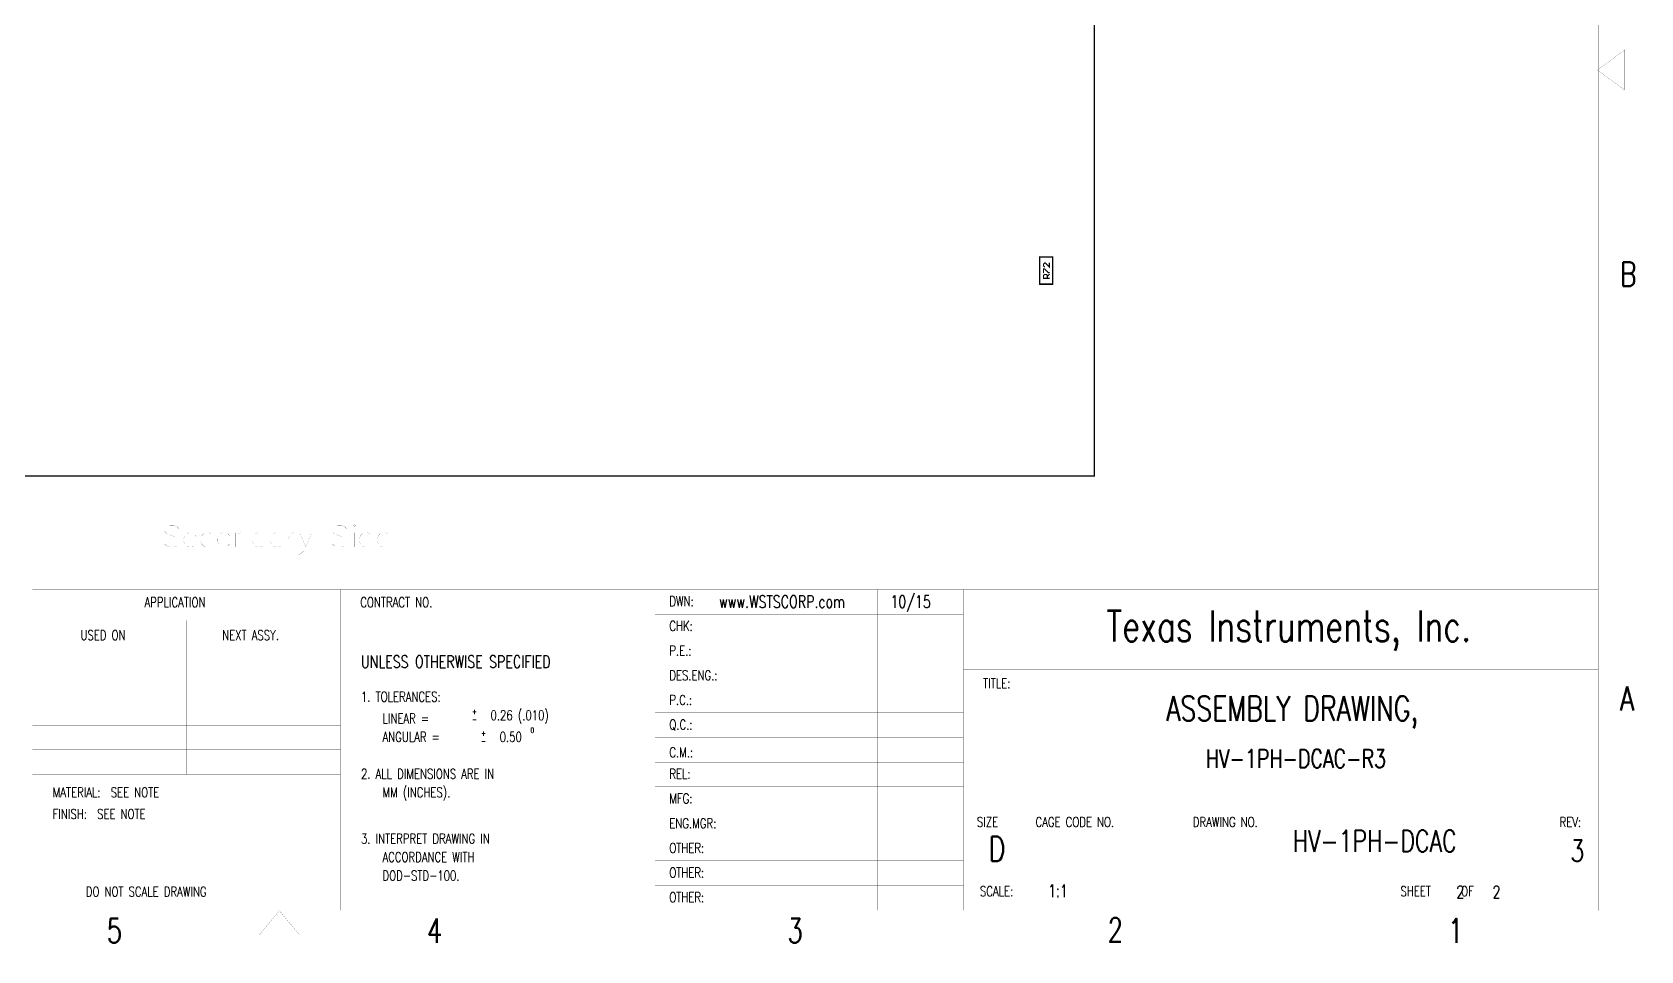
# Model space of a CAD drawing. Extents: x -4.2 to 14.8, y -3.5 to 8.8.
# Drawn here: x 3.53 to 14.76, y -3.53 to 2.88 of the extents above; entities that cross this region are included whole.
import ezdxf
from ezdxf.enums import TextEntityAlignment as Align

# ---------------------------------------------------------------- set-up
doc = ezdxf.new("R2010")
doc.units = 0
for name, color, linetype in [('2D_LINE_00', 1, 'CONTINUOUS'), ('2D_LINE_01', 1, 'CONTINUOUS'), ('TEXT_01', 1, 'CONTINUOUS')]:
    doc.layers.add(name, color=color, linetype=linetype)
doc.styles.add('W0$0005', font='simplex', dxfattribs={"width": 0.75})

# ---------------------------------------------------------------- blocks, each defined once
blk = doc.blocks.new('SMOOTH_0$001')
at = {"const_width": 0.0005}
blk.add_lwpolyline([(-0.00025, 0, 1), (0.00025, 0, 1)], format="xyb", close=True, dxfattribs=at)
blk = doc.blocks.new('DRAWING_1')
at = {"layer": '2D_LINE_01', "const_width": 0.001}
for points in [[(-18.322, -0.541), (0.682, -0.541), (0.682, 11.756), (-18.322, 11.756)], [(-18.06, -0.262), (0.385, -0.262), (0.385, 11.476), (-18.06, 11.476)], [(-8.82, -0.262), (-8.959, -0.429), (-8.68, -0.429)]]:
    blk.add_lwpolyline(points, close=True, dxfattribs=at)
for points in [[(0.38, 5.606), (0.569, 5.745)], [(0.571, 5.467), (0.571, 5.747)], [(0.569, 5.467), (0.38, 5.606)], [(0.403, 5.607), (0.682, 5.607)], [(0.403, 2.645), (0.682, 2.645)], [(-10.544, 1.98), (0.387, 1.98)], [(-8.393, -0.258), (-8.393, 1.98)], [(-6.198, -0.258), (-6.198, 1.98)], [(-4.645, -0.258), (-4.645, 1.98)], [(-4.042, -0.258), (-4.042, 1.98)], [(-6.198, 1.808), (-4.046, 1.808)], [(-10.544, 1.765), (-8.393, 1.765)], [(-9.468, 1.765), (-9.468, 0.689)], [(-8.393, 1.576), (-6.198, 1.576)], [(-6.198, 1.635), (-4.046, 1.635)], [(-10.544, 1.549), (-8.393, 1.549)], [(-6.198, 1.463), (-4.046, 1.463)], [(-10.544, 1.377), (-8.393, 1.377)], [(-4.046, 1.42), (0.387, 1.42)], [(-6.198, 1.291), (-4.046, 1.291)], [(-10.544, 1.205), (-8.393, 1.205)], [(-10.544, 1.033), (-8.393, 1.033)], [(-6.198, 1.119), (-4.046, 1.119)], [(-6.198, 0.947), (-4.046, 0.947)], [(-10.544, 0.861), (-8.393, 0.861)], [(-10.544, 0.689), (-8.393, 0.689)], [(-6.198, 0.775), (-4.046, 0.775)], [(-6.198, 0.603), (-4.046, 0.603)], [(-6.198, 0.43), (-4.046, 0.43)], [(-4.046, 0.43), (0.387, 0.43)], [(-3.701, 0), (-3.701, 0.43)], [(-2.582, 0), (-2.582, 0.43)], [(0, 0), (0, 0.43)], [(-6.198, 0.258), (-4.046, 0.258)], [(-6.198, 0.086), (-4.046, 0.086)], [(-4.043, 0.002), (0.378, 0.002)], [(-3.185, -0.258), (-3.185, 0)], [(-1.119, -0.258), (-1.119, 0)], [(-6.198, -0.086), (-4.046, -0.086)], [(-8.82, -0.541), (-8.82, -0.262)], [(-6.444, -0.541), (-6.444, -0.262)], [(-4.069, -0.541), (-4.069, -0.262)], [(-1.833, -0.541), (-1.833, -0.262)]]:
    blk.add_lwpolyline(points, dxfattribs=at)
at = {"layer": '2D_LINE_01'}
for p in [(0.569, 5.745), (0.571, 5.747), (0.38, 5.606), (0.38, 5.606), (0.403, 5.607), (0.682, 5.607), (0.569, 5.467), (0.571, 5.467), (0.403, 2.645), (0.682, 2.645), (-10.544, 1.98), (-8.393, 1.98), (-6.198, 1.98), (-4.645, 1.98), (-4.042, 1.98), (0.387, 1.98), (-6.198, 1.808), (-4.046, 1.808), (-10.544, 1.765), (-9.468, 1.765), (-8.393, 1.765), (-8.393, 1.576), (-6.198, 1.635), (-6.198, 1.576), (-4.046, 1.635), (-10.544, 1.549), (-8.393, 1.549), (-6.198, 1.463), (-4.046, 1.463), (-10.544, 1.377), (-8.393, 1.377), (-4.046, 1.42), (0.387, 1.42), (-6.198, 1.291), (-4.046, 1.291), (-10.544, 1.205), (-8.393, 1.205), (-10.544, 1.033), (-8.393, 1.033), (-6.198, 1.119), (-4.046, 1.119), (-6.198, 0.947), (-4.046, 0.947), (-10.544, 0.861), (-8.393, 0.861), (-10.544, 0.689), (-9.468, 0.689), (-8.393, 0.689), (-6.198, 0.775), (-4.046, 0.775), (-6.198, 0.603), (-4.046, 0.603), (-6.198, 0.43), (-4.046, 0.43), (-4.046, 0.43), (-3.701, 0.43), (-2.582, 0.43), (0, 0.43), (0.387, 0.43), (-6.198, 0.258), (-4.046, 0.258), (-6.198, 0.086), (-4.046, 0.086), (-4.043, 0.002), (-3.701, 0), (-3.185, 0), (-2.582, 0), (-1.119, 0), (0, 0), (0.378, 0.002), (-6.198, -0.086), (-4.046, -0.086), (-8.82, -0.262), (-8.82, -0.262), (-8.393, -0.258), (-6.444, -0.262), (-6.198, -0.258), (-4.645, -0.258), (-4.069, -0.262), (-4.042, -0.258), (-3.185, -0.258), (-1.833, -0.262), (-1.119, -0.258), (0.385, -0.262), (-8.959, -0.429), (-8.68, -0.429), (-8.82, -0.541), (-6.444, -0.541), (-4.069, -0.541), (-1.833, -0.541), (0.682, -0.541)]:
    blk.add_blockref('SMOOTH_0$001', p, dxfattribs=at)
at = {"layer": 'TEXT_01', "style": 'W0$0005', "width": 0.75}
for s, height, p in [('B', 0.168, (0.539, 4.098)), ('APPLICATION', 0.06886, (-9.761, 1.857)), ('CONTRACT NO.', 0.06886, (-8.255, 1.857)), ('DWN:', 0.0689, (-6.098, 1.864)), ('www.WSTSCORP.com     10/15', 0.08608, (-5.752, 1.852)), ('USED ON', 0.0689, (-10.208, 1.627)), ('NEXT ASSY.', 0.0689, (-9.219, 1.627)), ('CHK:', 0.0689, (-6.098, 1.692)), ('P.E.:', 0.0689, (-6.098, 1.519)), ('UNLESS OTHERWISE SPECIFIED', 0.08608, (-8.25, 1.433)), ('DES.ENG.:', 0.0689, (-6.098, 1.347)), ('TITLE:', 0.0689, (-3.908, 1.291)), ('1. TOLERANCES:', 0.06886, (-8.25, 1.197)), ('P.C.:', 0.0689, (-6.098, 1.175)), ('A', 0.168, (0.539, 1.136)), ('+', 0.0344, (-7.475, 1.111)), ('0.26 (.010)', 0.06886, (-7.346, 1.068)), ('LINEAR =', 0.0689, (-8.1, 1.046)), ('-', 0.0344, (-7.475, 1.055)), ('0', 0.0344, (-7.067, 0.981)), ('Q.C.:', 0.0689, (-6.098, 1.003)), ('ANGULAR =', 0.0689, (-8.1, 0.917)), ('+', 0.0344, (-7.411, 0.96)), ('-', 0.0344, (-7.411, 0.904)), ('0.50', 0.0689, (-7.282, 0.917)), ('C.M.:', 0.0689, (-6.098, 0.809)), ('2. ALL DIMENSIONS ARE IN', 0.06886, (-8.25, 0.659)), ('REL:', 0.0689, (-6.098, 0.659)), ('MATERIAL:  SEE NOTE', 0.06886, (-10.402, 0.53)), ('MM (INCHES).', 0.06886, (-8.1, 0.53)), ('MFG:', 0.0689, (-6.098, 0.487)), ('FINISH:  SEE NOTE', 0.06886, (-10.402, 0.379)), ('ENG.MGR:', 0.0689, (-6.098, 0.314)), ('SIZE', 0.0689, (-3.951, 0.323)), ('CAGE CODE NO.', 0.06886, (-3.542, 0.323)), ('DRAWING NO.', 0.06886, (-2.444, 0.323)), ('REV:', 0.0689, (0.116, 0.323)), ('3. INTERPRET DRAWING IN', 0.06886, (-8.25, 0.207)), ('D', 0.172, (-3.868, 0.084)), ('3', 0.151, (0.192, 0.081)), ('ACCORDANCE WITH', 0.06886, (-8.1, 0.078)), ('OTHER:', 0.0689, (-6.098, 0.142)), ('DOD-STD-100.', 0.06886, (-8.1, -0.051)), ('OTHER:', 0.0689, (-6.098, -0.03)), ('DO NOT SCALE DRAWING', 0.06886, (-10.171, -0.163)), ('SCALE:', 0.0689, (-3.93, -0.16)), ('1:1', 0.0861, (-3.455, -0.166)), ('SHEET     OF', 0.06886, (-0.995, -0.16)), ('2    2', 0.0861, (-0.605, -0.174)), ('OTHER:', 0.0689, (-6.098, -0.202)), ('5', 0.168, (-10.025, -0.485)), ('4', 0.168, (-7.79, -0.485)), ('3', 0.168, (-5.274, -0.485)), ('2', 0.168, (-3.039, -0.48)), ('1', 0.168, (-0.663, -0.485))]:
    blk.add_text(s, height=height, dxfattribs=at).set_placement(p)
for s, height, p in [('Texas Instruments, Inc.', 0.21519, (-1.775, 1.725)), ('ASSEMBLY DRAWING,', 0.17215, (-1.75, 1.15)), ('HV-1PH-DCAC-R3', 0.12912, (-1.725, 0.8)), ('HV-1PH-DCAC', 0.15064, (-1.175, 0.225))]:
    blk.add_text(s, height=height, dxfattribs=at).set_placement(p, align=Align.MIDDLE_CENTER)
blk = doc.blocks.new('SMOOTH_0$01')
at = {"const_width": 0.005}
blk.add_lwpolyline([(-0.0025, 0, 1), (0.0025, 0, 1)], format="xyb", close=True, dxfattribs=at)
blk = doc.blocks.new('DRAWING_2')
at = {"layer": '2D_LINE_00', "const_width": 0.01}
blk.add_lwpolyline([(0, 0), (0, 0.19), (-0.09, 0.19)], dxfattribs=at)
at = {"layer": '2D_LINE_00'}
for p in [(-0.09, 0.19), (0, 0.19), (0, 0)]:
    blk.add_blockref('SMOOTH_0$01', p, dxfattribs=at)
blk = doc.blocks.new('DRAWING_3')
at = {"layer": '2D_LINE_00', "const_width": 0.01}
blk.add_lwpolyline([(0, 0), (0, 0.19)], dxfattribs=at)
at = {"layer": '2D_LINE_00'}
for p in [(0, 0.19), (0, 0)]:
    blk.add_blockref('SMOOTH_0$01', p, dxfattribs=at)
blk = doc.blocks.new('DRAWING_4')
at = {"layer": '2D_LINE_00', "const_width": 0.01}
blk.add_lwpolyline([(0, 0), (-0.09, 0)], dxfattribs=at)
at = {"layer": '2D_LINE_00'}
for p in [(-0.09, 0), (0, 0)]:
    blk.add_blockref('SMOOTH_0$01', p, dxfattribs=at)
blk = doc.blocks.new('DRAWING_5')
at = {"layer": '2D_LINE_00', "const_width": 0.01}
blk.add_lwpolyline([(0, 0), (-11.23, 0), (-11.23, 7.4)], dxfattribs=at)
at = {"layer": '2D_LINE_00'}
blk.add_blockref('SMOOTH_0$01', (0, 0), dxfattribs=at)
blk = doc.blocks.new('DRAWING_7')
at = {"layer": '2D_LINE_00', "const_width": 0.01}
blk.add_lwpolyline([(0, 0), (0, 7.4)], dxfattribs=at)
at = {"layer": '2D_LINE_00'}
for p in [(0, 7.4), (0, 0)]:
    blk.add_blockref('SMOOTH_0$01', p, dxfattribs=at)
blk = doc.blocks.new('SMOOTH_0$008')
at = {"const_width": 0.004}
blk.add_lwpolyline([(-0.002, 0, 1), (0.002, 0, 1)], format="xyb", close=True, dxfattribs=at)
blk = doc.blocks.new('DRAWING_44')
at = {"layer": '2D_LINE_00', "const_width": 0.008}
blk.add_lwpolyline([(0, 0), (-0.03999, 0), (-0.03999, 0.01999), (-0.03332, 0.02666), (-0.01999, 0.02666), (-0.01333, 0.01999), (-0.01333, 0)], dxfattribs=at)
at = {"layer": '2D_LINE_00'}
for p in [(-0.03999, 0.01999), (-0.03999, 0), (-0.03332, 0.02666), (-0.01999, 0.02666), (-0.01333, 0.01999), (-0.01333, 0), (0, 0)]:
    blk.add_blockref('SMOOTH_0$008', p, dxfattribs=at)
blk = doc.blocks.new('DRAWING_45')
at = {"layer": '2D_LINE_00', "const_width": 0.008}
blk.add_lwpolyline([(0, 0), (0.01333, 0.01333)], dxfattribs=at)
at = {"layer": '2D_LINE_00'}
for p in [(0, 0), (0.01333, 0.01333)]:
    blk.add_blockref('SMOOTH_0$008', p, dxfattribs=at)
blk = doc.blocks.new('DRAWING_46')
at = {"layer": '2D_LINE_00', "const_width": 0.008}
blk.add_lwpolyline([(0, 0), (0, 0.02665), (0.00667, 0.02665), (0.03333, 0), (0.03999, 0)], dxfattribs=at)
at = {"layer": '2D_LINE_00'}
for p in [(0, 0.02665), (0, 0), (0.00667, 0.02665), (0.03333, 0), (0.03999, 0)]:
    blk.add_blockref('SMOOTH_0$008', p, dxfattribs=at)
blk = doc.blocks.new('DRAWING_47')
at = {"layer": '2D_LINE_00', "const_width": 0.008}
blk.add_lwpolyline([(0, 0), (0, -0.02666), (-0.02666, 0), (-0.03332, 0), (-0.03999, -0.00666), (-0.03999, -0.01999), (-0.03332, -0.02666)], dxfattribs=at)
at = {"layer": '2D_LINE_00'}
for p in [(-0.03332, 0), (-0.02666, 0), (0, 0), (-0.03999, -0.00666), (-0.03999, -0.01999), (-0.03332, -0.02666), (0, -0.02666)]:
    blk.add_blockref('SMOOTH_0$008', p, dxfattribs=at)
blk = doc.blocks.new('SMOOTH_0$0005')
at = {"const_width": 0.00025}
blk.add_lwpolyline([(0, 0, 1), (0, 0, 1)], format="xyb", close=True, dxfattribs=at)
blk = doc.blocks.new('DRAWING_94')
at = {"layer": '2D_LINE_00', "const_width": 0.0005}
blk.add_lwpolyline([(0, 0), (-0.01428, 0.01429), (-0.03571, 0.02143), (-0.06427, 0.02143), (-0.0857, 0.01429), (-0.09998, 0), (-0.09998, -0.01428), (-0.09284, -0.02856), (-0.0857, -0.0357), (-0.07142, -0.04284), (-0.02857, -0.05713), (-0.01428, -0.06427), (-0.00714, -0.07141), (0, -0.08569), (0, -0.10712), (-0.01428, -0.1214), (-0.03571, -0.12854), (-0.06427, -0.12854), (-0.0857, -0.1214), (-0.09998, -0.10712)], dxfattribs=at)
at = {"layer": '2D_LINE_00'}
for p in [(-0.09998, 0), (-0.0857, 0.01429), (-0.06427, 0.02143), (-0.03571, 0.02143), (-0.01428, 0.01429), (0, 0), (-0.09998, -0.01428), (-0.09998, -0.10712), (-0.09284, -0.02856), (-0.0857, -0.0357), (-0.07142, -0.04284), (-0.02857, -0.05713), (-0.01428, -0.06427), (-0.00714, -0.07141), (0, -0.08569), (0, -0.10712), (-0.0857, -0.1214), (-0.06427, -0.12854), (-0.03571, -0.12854), (-0.01428, -0.1214)]:
    blk.add_blockref('SMOOTH_0$0005', p, dxfattribs=at)
blk = doc.blocks.new('DRAWING_95')
at = {"layer": '2D_LINE_00', "const_width": 0.0005}
blk.add_lwpolyline([(0, 0), (0.0857, 0), (0.0857, 0.01428), (0.07856, 0.02857), (0.07142, 0.03571), (0.05713, 0.04285), (0.03571, 0.04285), (0.02143, 0.03571), (0.00714, 0.02142), (0, 0), (0, -0.01428), (0.00714, -0.03571), (0.02143, -0.04999), (0.03571, -0.05713), (0.05713, -0.05713), (0.07142, -0.04999), (0.0857, -0.03571)], dxfattribs=at)
at = {"layer": '2D_LINE_00'}
for p in [(0, 0), (0, 0), (0.00714, 0.02142), (0.02143, 0.03571), (0.03571, 0.04285), (0.05713, 0.04285), (0.07142, 0.03571), (0.07856, 0.02857), (0.0857, 0.01428), (0.0857, 0), (0, -0.01428), (0.00714, -0.03571), (0.02143, -0.04999), (0.03571, -0.05713), (0.05713, -0.05713), (0.07142, -0.04999), (0.0857, -0.03571)]:
    blk.add_blockref('SMOOTH_0$0005', p, dxfattribs=at)
blk = doc.blocks.new('DRAWING_96')
at = {"layer": '2D_LINE_00', "const_width": 0.0005}
blk.add_lwpolyline([(0, 0), (-0.01428, 0.01429), (-0.02857, 0.02143), (-0.04999, 0.02143), (-0.06427, 0.01429), (-0.07855, 0), (-0.08569, -0.02142), (-0.08569, -0.0357), (-0.07855, -0.05713), (-0.06427, -0.07141), (-0.04999, -0.07855), (-0.02857, -0.07855), (-0.01428, -0.07141), (0, -0.05713)], dxfattribs=at)
at = {"layer": '2D_LINE_00'}
for p in [(-0.07855, 0), (-0.06427, 0.01429), (-0.04999, 0.02143), (-0.02857, 0.02143), (-0.01428, 0.01429), (0, 0), (-0.08569, -0.02142), (-0.08569, -0.0357), (-0.07855, -0.05713), (-0.06427, -0.07141), (-0.04999, -0.07855), (-0.02857, -0.07855), (-0.01428, -0.07141), (0, -0.05713)]:
    blk.add_blockref('SMOOTH_0$0005', p, dxfattribs=at)
blk = doc.blocks.new('DRAWING_97')
at = {"layer": '2D_LINE_00', "const_width": 0.0005}
blk.add_lwpolyline([(0, 0), (-0.01428, -0.00714), (-0.02856, -0.02143), (-0.0357, -0.04285), (-0.0357, -0.05713), (-0.02856, -0.07856), (-0.01428, -0.09284), (0, -0.09998), (0.02143, -0.09998), (0.03571, -0.09284), (0.04999, -0.07856), (0.05713, -0.05713), (0.05713, -0.04285), (0.04999, -0.02143), (0.03571, -0.00714), (0.02143, 0), (0, 0)], dxfattribs=at)
at = {"layer": '2D_LINE_00'}
for p in [(0, 0), (0, 0), (0.02143, 0), (-0.0357, -0.04285), (-0.0357, -0.05713), (-0.02856, -0.02143), (-0.02856, -0.07856), (-0.01428, -0.00714), (-0.01428, -0.09284), (0, -0.09998), (0.02143, -0.09998), (0.03571, -0.00714), (0.03571, -0.09284), (0.04999, -0.02143), (0.04999, -0.07856), (0.05713, -0.04285), (0.05713, -0.05713)]:
    blk.add_blockref('SMOOTH_0$0005', p, dxfattribs=at)
blk = doc.blocks.new('DRAWING_98')
at = {"layer": '2D_LINE_00', "const_width": 0.0005}
blk.add_lwpolyline([(0, 0), (0, -0.09998)], dxfattribs=at)
at = {"layer": '2D_LINE_00'}
for p in [(0, 0), (0, -0.09998)]:
    blk.add_blockref('SMOOTH_0$0005', p, dxfattribs=at)
blk = doc.blocks.new('DRAWING_99')
at = {"layer": '2D_LINE_00', "const_width": 0.0005}
blk.add_lwpolyline([(0, 0), (0.02143, 0.02143), (0.03571, 0.02857), (0.05714, 0.02857), (0.07142, 0.02143), (0.07856, 0), (0.07856, -0.07141)], dxfattribs=at)
at = {"layer": '2D_LINE_00'}
for p in [(0, 0), (0.02143, 0.02143), (0.03571, 0.02857), (0.05714, 0.02857), (0.07142, 0.02143), (0.07856, 0), (0.07856, -0.07141)]:
    blk.add_blockref('SMOOTH_0$0005', p, dxfattribs=at)
blk = doc.blocks.new('DRAWING_100')
at = {"layer": '2D_LINE_00', "const_width": 0.0005}
blk.add_lwpolyline([(0, 0), (0, -0.14997)], dxfattribs=at)
at = {"layer": '2D_LINE_00'}
for p in [(0, 0), (0, -0.14997)]:
    blk.add_blockref('SMOOTH_0$0005', p, dxfattribs=at)
blk = doc.blocks.new('DRAWING_101')
at = {"layer": '2D_LINE_00', "const_width": 0.0005}
blk.add_lwpolyline([(0, 0), (-0.01428, 0.01429), (-0.02856, 0.02143), (-0.04999, 0.02143), (-0.06427, 0.01429), (-0.07855, 0), (-0.08569, -0.02142), (-0.08569, -0.0357), (-0.07855, -0.05713), (-0.06427, -0.07141), (-0.04999, -0.07855), (-0.02856, -0.07855), (-0.01428, -0.07141), (0, -0.05713)], dxfattribs=at)
at = {"layer": '2D_LINE_00'}
for p in [(-0.07855, 0), (-0.06427, 0.01429), (-0.04999, 0.02143), (-0.02856, 0.02143), (-0.01428, 0.01429), (0, 0), (-0.08569, -0.02142), (-0.08569, -0.0357), (-0.07855, -0.05713), (-0.06427, -0.07141), (-0.04999, -0.07855), (-0.02856, -0.07855), (-0.01428, -0.07141), (0, -0.05713)]:
    blk.add_blockref('SMOOTH_0$0005', p, dxfattribs=at)
blk = doc.blocks.new('DRAWING_102')
at = {"layer": '2D_LINE_00', "const_width": 0.0005}
blk.add_lwpolyline([(0, 0), (0, -0.09998)], dxfattribs=at)
at = {"layer": '2D_LINE_00'}
for p in [(0, 0), (0, -0.09998)]:
    blk.add_blockref('SMOOTH_0$0005', p, dxfattribs=at)
blk = doc.blocks.new('DRAWING_103')
at = {"layer": '2D_LINE_00', "const_width": 0.0005}
blk.add_lwpolyline([(0, 0), (-0.01428, 0.01429), (-0.02857, 0.02143), (-0.04999, 0.02143), (-0.06427, 0.01429), (-0.07856, 0), (-0.0857, -0.02142), (-0.0857, -0.0357), (-0.07856, -0.05713), (-0.06427, -0.07141), (-0.04999, -0.07855), (-0.02857, -0.07855), (-0.01428, -0.07141), (0, -0.05713)], dxfattribs=at)
at = {"layer": '2D_LINE_00'}
for p in [(-0.07856, 0), (-0.06427, 0.01429), (-0.04999, 0.02143), (-0.02857, 0.02143), (-0.01428, 0.01429), (0, 0), (-0.0857, -0.02142), (-0.0857, -0.0357), (-0.07856, -0.05713), (-0.06427, -0.07141), (-0.04999, -0.07855), (-0.02857, -0.07855), (-0.01428, -0.07141), (0, -0.05713)]:
    blk.add_blockref('SMOOTH_0$0005', p, dxfattribs=at)
blk = doc.blocks.new('DRAWING_104')
at = {"layer": '2D_LINE_00', "const_width": 0.0005}
blk.add_lwpolyline([(0, 0), (0, -0.09998)], dxfattribs=at)
at = {"layer": '2D_LINE_00'}
for p in [(0, 0), (0, -0.09998)]:
    blk.add_blockref('SMOOTH_0$0005', p, dxfattribs=at)
blk = doc.blocks.new('DRAWING_105')
at = {"layer": '2D_LINE_00', "const_width": 0.0005}
blk.add_lwpolyline([(0, 0), (0.00714, 0.02142), (0.02142, 0.03571), (0.03571, 0.04285), (0.05713, 0.04285)], dxfattribs=at)
at = {"layer": '2D_LINE_00'}
for p in [(0, 0), (0.00714, 0.02142), (0.02142, 0.03571), (0.03571, 0.04285), (0.05713, 0.04285)]:
    blk.add_blockref('SMOOTH_0$0005', p, dxfattribs=at)
blk = doc.blocks.new('DRAWING_106')
at = {"layer": '2D_LINE_00', "const_width": 0.0005}
blk.add_lwpolyline([(0, 0), (0.04285, -0.09998)], dxfattribs=at)
at = {"layer": '2D_LINE_00'}
for p in [(0, 0), (0.04285, -0.09998)]:
    blk.add_blockref('SMOOTH_0$0005', p, dxfattribs=at)
blk = doc.blocks.new('DRAWING_107')
at = {"layer": '2D_LINE_00', "const_width": 0.0005}
blk.add_lwpolyline([(0, 0), (-0.04285, -0.09998), (-0.05713, -0.12854), (-0.07142, -0.14283), (-0.0857, -0.14997), (-0.09284, -0.14997)], dxfattribs=at)
at = {"layer": '2D_LINE_00'}
for p in [(0, 0), (-0.04285, -0.09998), (-0.09284, -0.14997), (-0.0857, -0.14997), (-0.07142, -0.14283), (-0.05713, -0.12854)]:
    blk.add_blockref('SMOOTH_0$0005', p, dxfattribs=at)
blk = doc.blocks.new('DRAWING_108')
at = {"layer": '2D_LINE_00', "const_width": 0.0005}
blk.add_lwpolyline([(0, 0), (-0.01428, 0.01429), (-0.03571, 0.02143), (-0.06427, 0.02143), (-0.08569, 0.01429), (-0.09998, 0), (-0.09998, -0.01428), (-0.09283, -0.02856), (-0.08569, -0.0357), (-0.07141, -0.04284), (-0.02856, -0.05713), (-0.01428, -0.06427), (-0.00714, -0.07141), (0, -0.08569), (0, -0.10712), (-0.01428, -0.1214), (-0.03571, -0.12854), (-0.06427, -0.12854), (-0.08569, -0.1214), (-0.09998, -0.10712)], dxfattribs=at)
at = {"layer": '2D_LINE_00'}
for p in [(-0.09998, 0), (-0.08569, 0.01429), (-0.06427, 0.02143), (-0.03571, 0.02143), (-0.01428, 0.01429), (0, 0), (-0.09998, -0.01428), (-0.09998, -0.10712), (-0.09283, -0.02856), (-0.08569, -0.0357), (-0.07141, -0.04284), (-0.02856, -0.05713), (-0.01428, -0.06427), (-0.00714, -0.07141), (0, -0.08569), (0, -0.10712), (-0.08569, -0.1214), (-0.06427, -0.12854), (-0.03571, -0.12854), (-0.01428, -0.1214)]:
    blk.add_blockref('SMOOTH_0$0005', p, dxfattribs=at)
blk = doc.blocks.new('DRAWING_109')
at = {"layer": '2D_LINE_00', "const_width": 0.0005}
blk.add_lwpolyline([(0, 0), (0.00714, -0.00714), (0.01428, 0), (0.00714, 0.00714), (0, 0)], dxfattribs=at)
at = {"layer": '2D_LINE_00'}
for p in [(0, 0), (0, 0), (0.00714, 0.00714), (0.01428, 0), (0.00714, -0.00714)]:
    blk.add_blockref('SMOOTH_0$0005', p, dxfattribs=at)
blk = doc.blocks.new('DRAWING_110')
at = {"layer": '2D_LINE_00', "const_width": 0.0005}
blk.add_lwpolyline([(0, 0), (0, -0.09998)], dxfattribs=at)
at = {"layer": '2D_LINE_00'}
for p in [(0, 0), (0, -0.09998)]:
    blk.add_blockref('SMOOTH_0$0005', p, dxfattribs=at)
blk = doc.blocks.new('DRAWING_111')
at = {"layer": '2D_LINE_00', "const_width": 0.0005}
blk.add_lwpolyline([(0, 0), (0, -0.14997)], dxfattribs=at)
at = {"layer": '2D_LINE_00'}
for p in [(0, 0), (0, -0.14997)]:
    blk.add_blockref('SMOOTH_0$0005', p, dxfattribs=at)
blk = doc.blocks.new('DRAWING_112')
at = {"layer": '2D_LINE_00', "const_width": 0.0005}
blk.add_lwpolyline([(0, 0), (-0.01428, 0.01429), (-0.02856, 0.02143), (-0.04999, 0.02143), (-0.06427, 0.01429), (-0.07855, 0), (-0.0857, -0.02142), (-0.0857, -0.0357), (-0.07855, -0.05713), (-0.06427, -0.07141), (-0.04999, -0.07855), (-0.02856, -0.07855), (-0.01428, -0.07141), (0, -0.05713)], dxfattribs=at)
at = {"layer": '2D_LINE_00'}
for p in [(-0.07855, 0), (-0.06427, 0.01429), (-0.04999, 0.02143), (-0.02856, 0.02143), (-0.01428, 0.01429), (0, 0), (-0.0857, -0.02142), (-0.0857, -0.0357), (-0.07855, -0.05713), (-0.06427, -0.07141), (-0.04999, -0.07855), (-0.02856, -0.07855), (-0.01428, -0.07141), (0, -0.05713)]:
    blk.add_blockref('SMOOTH_0$0005', p, dxfattribs=at)
blk = doc.blocks.new('DRAWING_113')
at = {"layer": '2D_LINE_00', "const_width": 0.0005}
blk.add_lwpolyline([(0, 0), (0.0857, 0), (0.0857, 0.01428), (0.07856, 0.02857), (0.07142, 0.03571), (0.05713, 0.04285), (0.03571, 0.04285), (0.02143, 0.03571), (0.00714, 0.02142), (0, 0), (0, -0.01428), (0.00714, -0.03571), (0.02143, -0.04999), (0.03571, -0.05713), (0.05713, -0.05713), (0.07142, -0.04999), (0.0857, -0.03571)], dxfattribs=at)
at = {"layer": '2D_LINE_00'}
for p in [(0, 0), (0, 0), (0.00714, 0.02142), (0.02143, 0.03571), (0.03571, 0.04285), (0.05713, 0.04285), (0.07142, 0.03571), (0.07856, 0.02857), (0.0857, 0.01428), (0.0857, 0), (0, -0.01428), (0.00714, -0.03571), (0.02143, -0.04999), (0.03571, -0.05713), (0.05713, -0.05713), (0.07142, -0.04999), (0.0857, -0.03571)]:
    blk.add_blockref('SMOOTH_0$0005', p, dxfattribs=at)

msp = doc.modelspace()

# ---------------------------------------------------------------- block references
for name, p in [('DRAWING_1', (14.07305, -2.98616)), ('DRAWING_5', (10.942, -0.214)), ('DRAWING_7', (10.942, -0.214)), ('DRAWING_2', (10.65, 1.125)), ('DRAWING_3', (10.56, 1.125)), ('DRAWING_47', (10.627, 1.27263)), ('DRAWING_46', (10.58701, 1.20599)), ('DRAWING_4', (10.65, 1.125)), ('DRAWING_44', (10.627, 1.166)), ('DRAWING_45', (10.61367, 1.17933)), ('DRAWING_94', (4.55198, -0.58046)), ('DRAWING_100', (5.15042, -0.55903)), ('DRAWING_108', (5.72244, -0.58046)), ('DRAWING_109', (5.77029, -0.55903)), ('DRAWING_111', (5.89669, -0.55903)), ('DRAWING_95', (4.58554, -0.65187)), ('DRAWING_96', (4.78907, -0.63045)), ('DRAWING_97', (4.85691, -0.60902)), ('DRAWING_98', (4.94689, -0.60902)), ('DRAWING_99', (4.94689, -0.63759)), ('DRAWING_101', (5.15042, -0.63045)), ('DRAWING_103', (5.27611, -0.63045)), ('DRAWING_102', (5.27611, -0.60902)), ('DRAWING_104', (5.3161, -0.60902)), ('DRAWING_105', (5.3161, -0.65187)), ('DRAWING_107', (5.47964, -0.60902)), ('DRAWING_106', (5.39394, -0.60902)), ('DRAWING_110', (5.77743, -0.60902)), ('DRAWING_112', (5.89669, -0.63045)), ('DRAWING_113', (5.93668, -0.65187))]:
    msp.add_blockref(name, p)

doc.saveas('drawing.dxf')
